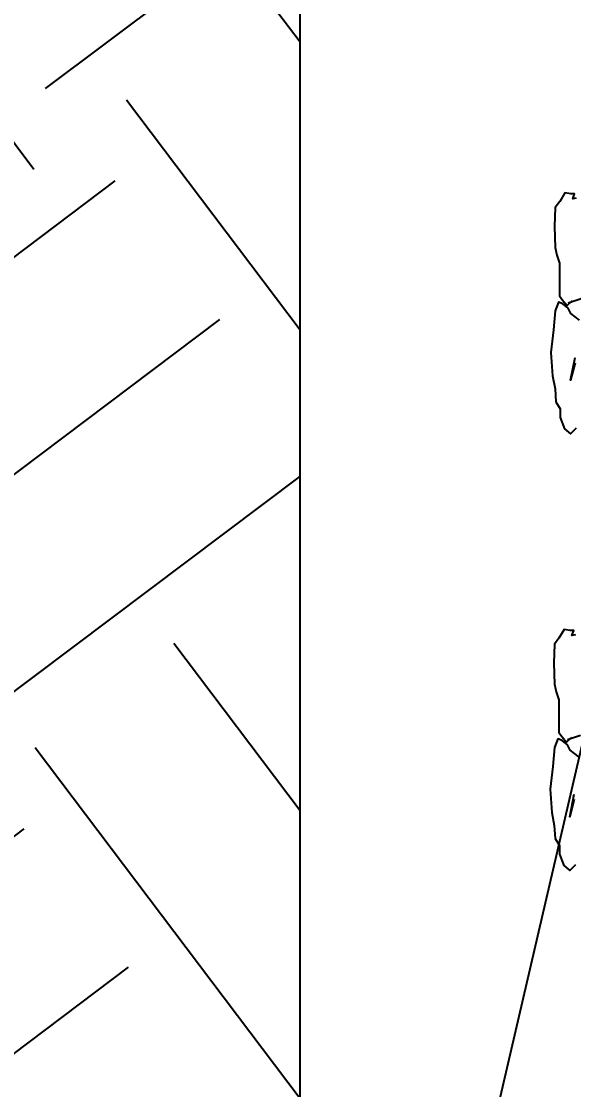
# Model space of a CAD drawing. Header units: metres. Extents: x 97 to 197, y 104 to 205.
# Drawn here: x 187.0389 to 187.1147, y 111.1351 to 111.2818 of the extents above; entities that cross this region are included whole.
import ezdxf
from ezdxf import colors
from ezdxf.entities.mleader import LeaderData, LeaderLine
from ezdxf.math import Vec2, Vec3

# ---------------------------------------------------------------- set-up
doc = ezdxf.new("R2010")
doc.units = ezdxf.units.M
doc.layers.get('0').update_dxf_attribs({"plot": 0})
for name, color, linetype in [('14-ANOTAÇÃO', 7, 'Continuous'), ('15-COTAS', 14, 'Continuous'), ('18-HATCH', 1, 'Continuous'), ('5-PISO', 1, 'Continuous'), ('6-VEGETAÇÃO', 104, 'Continuous')]:
    doc.layers.add(name, color=color, linetype=linetype)
doc.styles.get("Standard").update_dxf_attribs({"font": 'arial.ttf', "height": 2.5})
pattern_1 = [(0, (96.6497323752526, 180.4617932668933), (0.07184204896000002, 0.07184204895999999), [0.01905, -0.12463409792]), (315, (96.6497323752526, 180.4617932668933), (0.07184204896855324, 0.07184204896855322), [0.01905, -0.08255]), (45, (96.6497323752526, 180.4617932668933), (-0.0718420489685532, 0.07184204896855324), [0.01905, -0.08255])]

# ---------------------------------------------------------------- blocks, each defined once
blk = doc.blocks.new('A$C20B154FB')
at = {"layer": '6-VEGETAÇÃO', "color": 72}
for points in [[(205.5941156778717, 31.37803441625147), (212.4018973335915, 51.79151537669532)], [(370.3417849258112, 43.62612299251487), (368.9802285946789, 38.18248788847995), (377.149566581531, 40.90436571236933), (377.149566581531, 35.46073060834897), (378.5111229126633, 25.93439931221656), (364.8957213062968, 17.76900692805066), (355.3648269883124, 10.96443291204923), (325.410587703198, 9.603614543870208), (292.7333974608628, 10.96443291204923), (280.4793904805556, 13.6863107359386), (268.2255452053214, 17.76900692805066), (247.8022002382204, 17.76900692805066), (216.4865663269884, 17.76900692805066), (209.6787846712978, 23.21264203208557), (201.5094466844457, 30.01709550432861), (209.6787846712978, 38.18248788847995)], [(891.212759540038, 31.37803441625147), (898.0205411957577, 51.79151537669532)], [(1055.960428788007, 43.62612299251487), (1054.598872456874, 38.18248788847995), (1062.768210443697, 40.90436571236933), (1062.768210443697, 35.46073060834897), (1064.129766774859, 25.93439931221656), (1050.514365168434, 17.76900692805066), (1040.98347085045, 10.96443291204923), (1011.029231565364, 9.603614543870208), (978.3520413229999, 10.96443291204923), (966.0980343427218, 13.6863107359386), (953.8441890675167, 17.76900692805066), (933.4208441004157, 17.76900692805066), (902.1052101891546, 17.76900692805066), (895.297428533464, 23.21264203208557), (887.128090546641, 30.01709550432861), (895.297428533464, 38.18248788847995)], [(111.6470522392483, 42.2651840805629), (84.41608732141322, 35.46073060834897), (119.8163902260712, 42.2651840805629)], [(178.363150760124, 49.06975809654978), (189.2556014092115, 35.46073060834897), (197.4247776910197, 31.37803441625147), (204.2325593467394, 23.21264203208557), (206.955672009004, 16.40806801611325), (193.3401086975937, 10.96443291204923), (163.3860311175231, 8.242675631932798), (127.9857282128942, 4.159979439835297), (91.22386897713295, 6.881736719980836), (70.80052401000285, 10.96443291204923), (50.37734074794571, 12.32537182401575), (39.48489009882906, 19.12994584000262), (25.86932678738958, 19.12994584000262), (8.169256187597057, 25.93439931221656), (-8.17992549855262e-05, 35.46073060834897), (9.530812518729363, 44.98706190445228)], [(797.2656961014145, 42.2651840805629), (770.0347311835794, 35.46073060834897), (805.4350340882083, 42.2651840805629)], [(863.9817946222902, 49.06975809654978), (874.8742452714068, 35.46073060834897), (883.043421553215, 31.37803441625147), (889.8512032089056, 23.21264203208557), (892.5743158711994, 16.40806801611325), (878.958752559789, 10.96443291204923), (849.0046749796893, 8.242675631932798), (813.6043720750895, 4.159979439835297), (776.8425128392992, 6.881736719980836), (756.4191678721982, 10.96443291204923), (735.9959846100828, 12.32537182401575), (725.1035339609662, 19.12994584000262), (711.4879706495558, 19.12994584000262), (693.7879000497924, 25.93439931221656), (685.6185620629403, 35.46073060834897), (695.1494563809247, 44.98706190445228)]]:
    blk.add_lwpolyline(points, dxfattribs=at)
blk = doc.blocks.new('_Small')
at = {"color": 0, "linetype": 'ByBlock', "lineweight": -2, "transparency": 33554687}
blk.add_circle((0, 0), 0.25, dxfattribs=at)

msp = doc.modelspace()

# ---------------------------------------------------------------- hatches: boundary and pattern name
at = {"layer": '18-HATCH'}
h = msp.add_hatch(dxfattribs=at)
h.set_pattern_fill('GRASS', color=104, scale=0.004)
h.set_pattern_definition(pattern_1)
h.paths.add_polyline_path([(188.27422627246, 114.2407930255857), (188.3239192889825, 114.4549401644952), (188.1666118010428, 114.4549401644952), (188.1666118010428, 114.2389193219371), (188.1666118010428, 113.7770391065855)])
edge = h.paths.add_edge_path(flags=17)
edge.add_line((187.1560438493548, 111.9295841440259), (187.1558025939786, 111.9285444778483))
edge.add_arc((186.9510049859667, 111.3653489223905), 0.5992756410324327, -81.19084655917948, 70.01696318457209, ccw=False)
edge.add_arc((186.9502808691564, 111.3659693855429), 0.6000000000000019, 278.8684120932535, 429.9440073423389)
h.paths.add_polyline_path([(191.3942897201883, 115.042894023706), (191.8277458461226, 115.3765050848387), (190.5406703160808, 120.6563369847249), (190.2269051471136, 120.4148464976773), (188.453198705478, 126.0659402217493), (188.453198705478, 125.6989176457008), (190.2055796915163, 118.1472051375762), (190.4338125189635, 118.1472051375762)])
edge = h.paths.add_edge_path()
edge.add_line((188.1666118010428, 113.7770391065855), (188.1666118010428, 114.2389193219371))
edge.add_line((188.1666118010428, 114.2389193219371), (188.1366118010428, 114.2389193219371))
edge.add_line((188.1366118010428, 114.2389193219371), (188.1366118010428, 114.2189193219371))
edge.add_line((188.1366118010428, 114.2189193219371), (187.7078173418915, 114.2189193219371))
edge.add_line((187.7078173418915, 114.2189193219371), (187.678551664386, 114.0928017797826))
edge.add_line((187.678551664386, 114.0928017797826), (187.156052912989, 111.9295808350158))
edge.add_arc((186.9502808691563, 111.3659693855429), 0.6000000000000015, -81.13158790674089, 69.94308595143099, ccw=False)
edge.add_line((187.0427802817889, 110.7731423798637), (187.0427802817889, 108.9339983474179))
edge.add_line((187.0427802817889, 108.9339983474179), (188.1666118010428, 113.7770391065855))
h.paths.add_polyline_path([(188.6360611979007, 116.5764359918899), (188.9146002666097, 118.3769408358108), (188.6926878676961, 118.3769408358108), (188.652158176368, 118.3769408358108), (188.2343495733045, 116.5764359918899)])
at = {"layer": '18-HATCH', "true_color": 0x8f621e}
h = msp.add_hatch(dxfattribs=at)
h.set_pattern_fill('EARTH', color=46, scale=0.01, angle=217)
h.set_pattern_definition([(127, (96.6497323752526, 180.4617932668933), (-0.08892860885815818, 0.012498100917848), [0.0635, -0.0635]), (127, (96.6307148671696, 180.4474625466545), (-0.08892860885815818, 0.012498100917848), [0.0635, -0.0635]), (127, (96.61169735908659, 180.4331318264157), (-0.08892860885815818, 0.012498100917848), [0.0635, -0.0635]), (217, (96.60058128297932, 180.4346940890304), (-0.012498100917848, -0.08892860885815818), [0.0635, -0.0635]), (217, (96.58625056274052, 180.4537115971134), (-0.012498100917848, -0.08892860885815818), [0.0635, -0.0635]), (217, (96.57191984250171, 180.4727291051964), (-0.012498100917848, -0.08892860885815818), [0.0635, -0.0635])])
h.paths.add_polyline_path([(187.0771586535253, 111.0157557152845), (187.0771586535253, 111.5626219594869), (186.9971586535253, 111.5626219594869), (186.9971586535254, 111.0157557152845)])
h.paths.add_polyline_path([(187.0771586535253, 111.5701219594869), (187.0771586535253, 111.9524009909613, 0.03372832964721392), (186.9971586535253, 111.9641353101263), (186.9971586535254, 111.5701219594869)])
at = {"layer": '18-HATCH', "true_color": 0x136734, "transparency": 33554687}
h = msp.add_hatch(dxfattribs=at)
h.set_pattern_fill('GRASS', color=116, scale=0.004)
h.set_pattern_definition(pattern_1)
h.paths.add_polyline_path([(187.5502808691563, 111.3659693855429, 0.3150302074315028), (187.1560438493548, 111.9295841440259), (187.1560438493548, 111.2612405198895), (187.0427802817889, 110.7731423798637, 0.3695719200978089)])
at = {"layer": '18-HATCH', "transparency": 33554505}
h = msp.add_hatch(color=104, dxfattribs=at)
h.dxf.hatch_style = 1
h.paths.add_polyline_path([(187.1560438493548, 111.9295841440259), (187.1560438493548, 111.2612405198895), (187.0427802817889, 110.7731423798637, 0.3695719200978089), (187.5502808691563, 111.3659693855429, 0.3150302074315028)])

# ---------------------------------------------------------------- linework, layer by layer
at = {"layer": '14-ANOTAÇÃO'}
msp.add_circle((186.9502808691563, 111.3659693855429), 0.6, dxfattribs=at)
at = {"layer": '5-PISO'}
for q in [(187.0771586535253, 111.5626219594869), (187.1205397877291, 111.2027024217334)]:
    msp.add_line((187.0771586535253, 111.0157557152845), q, dxfattribs=at)

# ---------------------------------------------------------------- block references
at = {"layer": '6-VEGETAÇÃO', "xscale": -8.743174962971426e-05, "yscale": 8.743174962971423e-05, "zscale": 8.743174962971424e-05, "rotation": 269.9061340347497}
msp.add_blockref('A$C20B154FB', (187.1110693280184, 111.1652040845574), dxfattribs=at)

# ---------------------------------------------------------------- leaders
at = {"layer": '15-COTAS', "transparency": 33554687}
ml = msp.add_multileader_mtext('Standard', dxfattribs=at)
ml.set_content('CAIBRO METÁLICO', color=256)
ml.set_leader_properties()
ml.set_arrow_properties(name='SMALL')
ml.build(insert=Vec2(0, 0))
ml.multileader.update_dxf_attribs({"arrow_head_size": 0.05})
ctx = ml.context
ctx.base_point, ctx.char_height, ctx.arrow_head_size, ctx.landing_gap_size, ctx.plane_origin, ctx.plane_x_axis, ctx.plane_y_axis = Vec3(187.2661867335063, 107.6104605801328), 0.2, 0.05, 0.1, Vec3(186.74832877316, 110.9625763052085), Vec3(0, -1), Vec3(1, 0)
notes = []
notes.append((ctx, [(0, (1, 1, 0), (187.2661867335063, 108.1924043595804), (0, -1), 0.5819437794475135, [(0, [(186.7618523876544, 111.3537428156969)], 0, [])])]))
ctx.mtext.insert, ctx.mtext.text_direction, ctx.mtext.rotation, ctx.mtext.flow_direction = Vec3(187.3678920541066, 107.5104605801328), Vec3(0, -1), 4.71238898038469, 5
for ctx, leaders in notes:
    for number, flags, end, landing, length, lines in leaders:
        leader = LeaderData()
        leader.index, (leader.has_last_leader_line, leader.has_dogleg_vector, leader.attachment_direction) = number, flags
        leader.last_leader_point, leader.dogleg_vector, leader.dogleg_length = Vec3(end), Vec3(landing), length
        for number, points, colour, breaks in lines:
            line = LeaderLine()
            line.index, line.vertices, line.color, line.breaks = number, Vec3.list(points), colors.encode_raw_color(colour), breaks
            leader.lines.append(line)
        ctx.leaders.append(leader)

doc.saveas('drawing.dxf')
